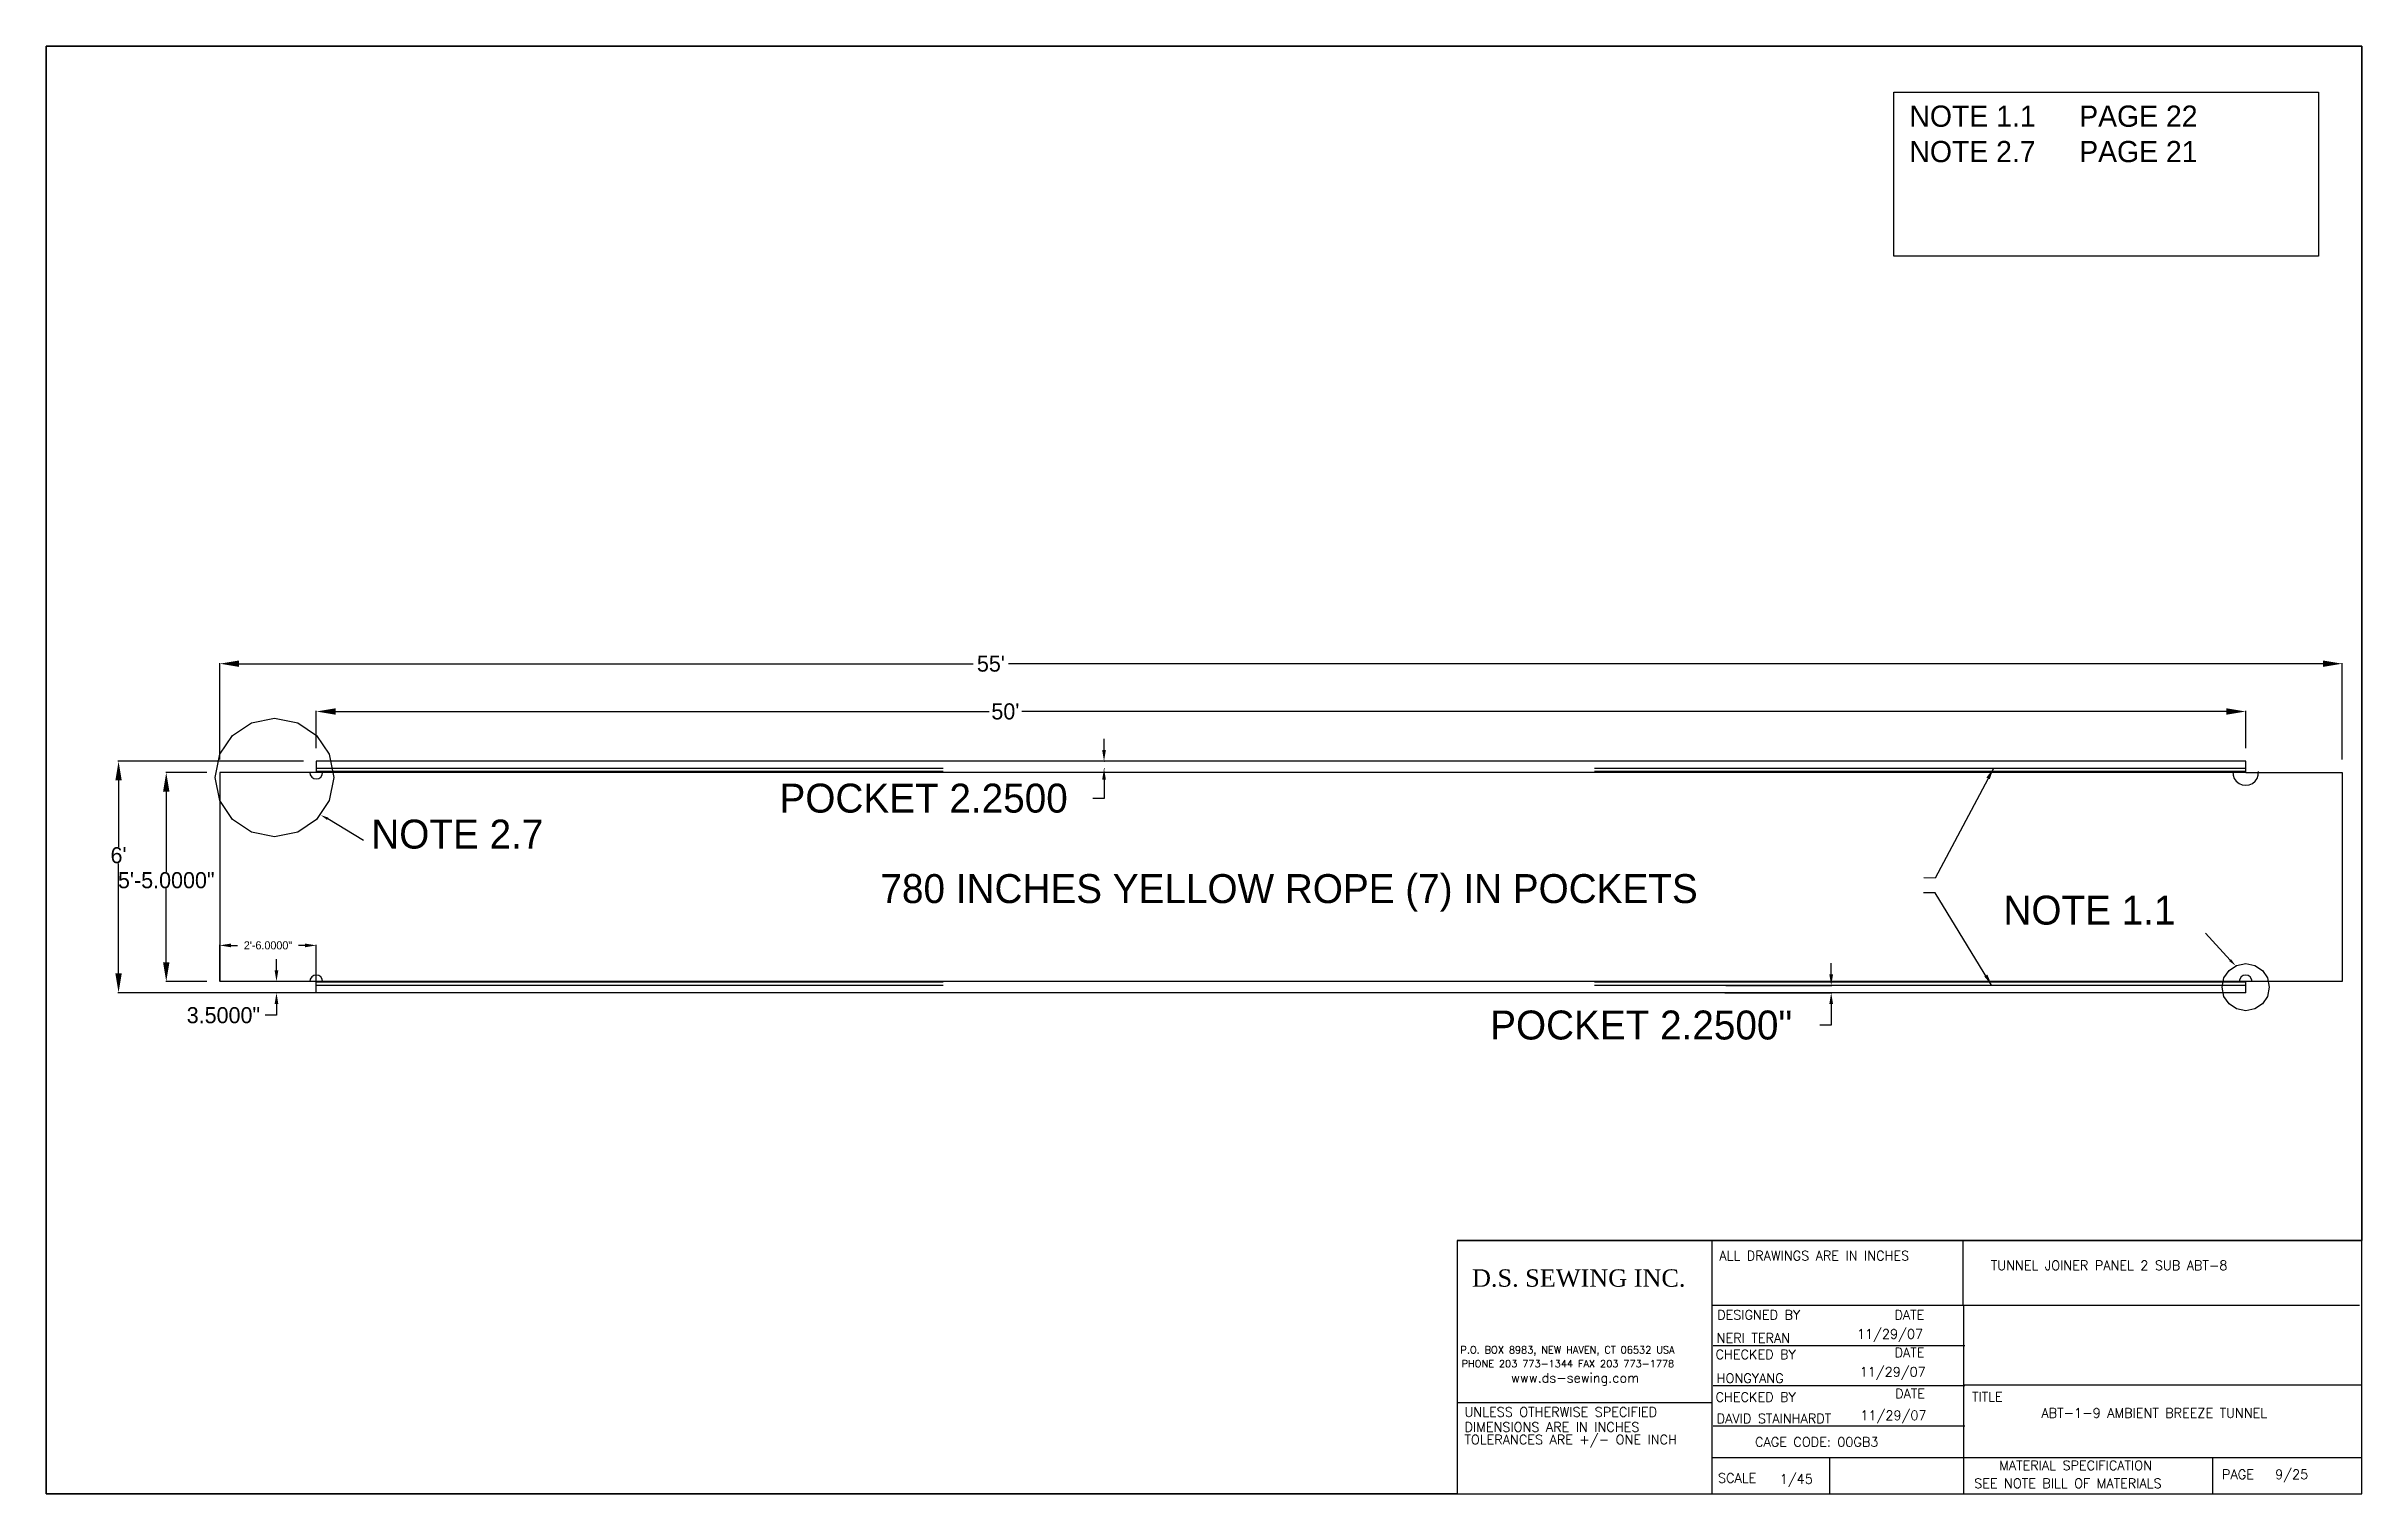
# Paper-space layout 'P9' of a CAD drawing. Header units: inches. Extents: x -62 to 16, y -1703 to 10.
# Drawn here: x 0 to 16, y 0 to 10 of the extents above.
# The model-space entities are those that its viewports show. They can reach past a viewport. Long polylines and large blocks are cut down to what shows.
import ezdxf

# ---------------------------------------------------------------- set-up
doc = ezdxf.new("R2010")
doc.units = ezdxf.units.IN
doc.header["$MEASUREMENT"] = 0
doc.linetypes.add('HIDDEN', pattern=[0.375, 0.25, -0.125])
for name, color, linetype in [('DIMENSION', 7, 'Continuous'), ('FINISH', 1, 'Continuous'), ('STECH', 7, 'HIDDEN'), ('TEXT', 7, 'Continuous'), ('Title Block', 7, 'Continuous'), ('Viewport', 7, 'Continuous')]:
    doc.layers.add(name, color=color, linetype=linetype)
doc.styles.add('Roman', font='romans')
doc.styles.add('style1', font='txt.shx')
doc.dimstyles.get("Standard").update_dxf_attribs({"dimtxt": 2.5, "dimasz": 3.5, "dimexe": 0.18, "dimexo": 0.0625, "dimgap": 0.09, "dimtad": 0, "dimtih": 1, "dimtoh": 1, "dimdec": 4, "dimzin": 0, "dimdsep": 46, "dimlunit": 3, "dimtxsty": 'Standard', "dimcen": 0.09, "dimadec": 0, "dimazin": 0, "dimtfac": 1, "dimtdec": 4, "dimtofl": 0, "dimtmove": 0, "dimatfit": 3, "dimfxl": 0, "dimtolj": 1, "dimtzin": 0, "dimarcsym": 0})

# ---------------------------------------------------------------- blocks, each defined once
blk = doc.blocks.new('*D126')
at = {"layer": 'DEFPOINTS', "color": 0}
for p in [(14645.9, 13477.22), (14045.9, 13461.77), (14645.9, 13461.77)]:
    blk.add_point(p, dxfattribs=at)
at = {"layer": 'DIMENSION', "color": 0, "lineweight": -2}
for p, q in [((14045.9, 13465.77), (14045.9, 13477.4)), ((14051.9, 13477.22), (14255.11, 13477.22)), ((14639.9, 13477.22), (14265.29, 13477.22)), ((14645.9, 13465.77), (14645.9, 13477.4))]:
    blk.add_line(p, q, dxfattribs=at)
at = {"layer": 'DIMENSION', "color": 0}
for points in [[(14051.9, 13478.22), (14051.9, 13476.22), (14045.9, 13477.22)], [(14639.9, 13478.22), (14639.9, 13476.22), (14645.9, 13477.22)]]:
    blk.add_solid(points, dxfattribs=at)
at = {"layer": 'DIMENSION', "color": 0, "insert": (14260.2, 13477.22), "char_height": 5, "attachment_point": 5}
blk.add_mtext("\\A1;50'", dxfattribs=at)
blk = doc.blocks.new('*D127')
at = {"layer": 'DEFPOINTS', "color": 0}
for p in [(14015.9, 13492.08), (14015.9, 13458.27), (14675.9, 13458.27)]:
    blk.add_point(p, dxfattribs=at)
at = {"layer": 'DIMENSION', "color": 0, "lineweight": -2}
for p, q in [((14015.9, 13462.27), (14015.9, 13492.26)), ((14021.9, 13492.08), (14250.19, 13492.08)), ((14669.9, 13492.08), (14261.21, 13492.08)), ((14675.9, 13462.27), (14675.9, 13492.26))]:
    blk.add_line(p, q, dxfattribs=at)
at = {"layer": 'DIMENSION', "color": 0}
for points in [[(14021.9, 13493.08), (14021.9, 13491.08), (14015.9, 13492.08)], [(14669.9, 13493.08), (14669.9, 13491.08), (14675.9, 13492.08)]]:
    blk.add_solid(points, dxfattribs=at)
at = {"layer": 'DIMENSION', "color": 0, "insert": (14255.7, 13492.08), "char_height": 5, "attachment_point": 5}
blk.add_mtext("\\A1;55'", dxfattribs=at)
blk = doc.blocks.new('*D128')
at = {"layer": 'DEFPOINTS', "color": 0}
for p in [(14015.9, 13458.27), (13999.26, 13393.27), (14015.9, 13393.27)]:
    blk.add_point(p, dxfattribs=at)
at = {"layer": 'DIMENSION', "color": 0, "lineweight": -2}
for p, q in [((14011.9, 13458.27), (13999.08, 13458.27)), ((13999.26, 13452.27), (13999.26, 13427.33)), ((13999.26, 13399.27), (13999.26, 13422.15)), ((14011.9, 13393.27), (13999.08, 13393.27))]:
    blk.add_line(p, q, dxfattribs=at)
at = {"layer": 'DIMENSION', "color": 0}
for points in [[(13998.26, 13452.27), (14000.26, 13452.27), (13999.26, 13458.27)], [(13998.26, 13399.27), (14000.26, 13399.27), (13999.26, 13393.27)]]:
    blk.add_solid(points, dxfattribs=at)
at = {"layer": 'DIMENSION', "color": 0, "insert": (13999.26, 13424.74), "char_height": 5, "attachment_point": 5}
blk.add_mtext('\\A1;5\'-5.0000"', dxfattribs=at)
blk = doc.blocks.new('*D129')
at = {"layer": 'DEFPOINTS', "color": 0}
for p in [(14045.9, 13461.77), (13984.43, 13389.77), (14045.9, 13389.77)]:
    blk.add_point(p, dxfattribs=at)
at = {"layer": 'DIMENSION', "color": 0, "lineweight": -2}
for p, q in [((14041.9, 13461.77), (13984.25, 13461.77)), ((13984.43, 13455.77), (13984.43, 13435.12)), ((13984.43, 13395.77), (13984.43, 13429.94)), ((14041.9, 13389.77), (13984.25, 13389.77))]:
    blk.add_line(p, q, dxfattribs=at)
at = {"layer": 'DIMENSION', "color": 0}
for points in [[(13983.43, 13455.77), (13985.43, 13455.77), (13984.43, 13461.77)], [(13983.43, 13395.77), (13985.43, 13395.77), (13984.43, 13389.77)]]:
    blk.add_solid(points, dxfattribs=at)
at = {"layer": 'DIMENSION', "color": 0, "insert": (13984.43, 13432.53), "char_height": 5, "attachment_point": 5}
blk.add_mtext("\\A1;6'", dxfattribs=at)
blk = doc.blocks.new('*D130')
at = {"layer": 'DEFPOINTS', "color": 0}
for p in [(14290.81, 13461.77), (14290.81, 13459.52), (14290.87, 13459.52)]:
    blk.add_point(p, dxfattribs=at)
at = {"layer": 'TEXT', "color": 0, "lineweight": -2}
for p, q in [((14290.87, 13465.27), (14290.87, 13468.77)), ((14290.87, 13461.77), (14291.05, 13461.77)), ((14290.87, 13459.52), (14291.05, 13459.52)), ((14290.87, 13450.22), (14287.37, 13450.22)), ((14290.87, 13456.02), (14290.87, 13450.22))]:
    blk.add_line(p, q, dxfattribs=at)
at = {"layer": 'TEXT', "color": 0}
for points in [[(14290.29, 13465.27), (14291.46, 13465.27), (14290.87, 13461.77)], [(14290.29, 13456.02), (14291.46, 13456.02), (14290.87, 13459.52)]]:
    blk.add_solid(points, dxfattribs=at)
at = {"layer": 'TEXT', "color": 0, "insert": (14234.78, 13450.22), "char_height": 9, "attachment_point": 5}
blk.add_mtext('\\A1;POCKET 2.2500', dxfattribs=at)
blk = doc.blocks.new('*D138')
at = {"layer": 'DEFPOINTS', "color": 0}
for p in [(14045.9, 13393.27), (14033.53, 13389.77), (14045.9, 13389.77)]:
    blk.add_point(p, dxfattribs=at)
at = {"layer": 'TEXT', "color": 0, "lineweight": -2}
for p, q in [((14033.53, 13396.77), (14033.53, 13400.27)), ((14045.84, 13393.27), (14033.35, 13393.27)), ((14045.84, 13389.77), (14033.35, 13389.77)), ((14033.53, 13386.27), (14033.53, 13382.77)), ((14033.53, 13382.77), (14030.03, 13382.77))]:
    blk.add_line(p, q, dxfattribs=at)
at = {"layer": 'TEXT', "color": 0}
for points in [[(14032.95, 13396.77), (14034.12, 13396.77), (14033.53, 13393.27)], [(14032.95, 13386.27), (14034.12, 13386.27), (14033.53, 13389.77)]]:
    blk.add_solid(points, dxfattribs=at)
at = {"layer": 'TEXT', "color": 0, "insert": (14017.03, 13382.77), "char_height": 5, "attachment_point": 5}
blk.add_mtext('\\A1;3.5000"', dxfattribs=at)
blk = doc.blocks.new('*D139')
at = {"layer": 'DEFPOINTS', "color": 0}
for p in [(14045.9, 13404.5), (14015.9, 13393.27), (14045.9, 13391.52)]:
    blk.add_point(p, dxfattribs=at)
at = {"layer": 'TEXT', "color": 0, "lineweight": -2}
for p, q in [((14015.9, 13393.33), (14015.9, 13404.68)), ((14019.4, 13404.5), (14021.43, 13404.5)), ((14042.4, 13404.5), (14040.36, 13404.5)), ((14045.9, 13391.58), (14045.9, 13404.68))]:
    blk.add_line(p, q, dxfattribs=at)
at = {"layer": 'TEXT', "color": 0}
for points in [[(14019.4, 13405.08), (14019.4, 13403.91), (14015.9, 13404.5)], [(14042.4, 13405.08), (14042.4, 13403.91), (14045.9, 13404.5)]]:
    blk.add_solid(points, dxfattribs=at)
at = {"layer": 'TEXT', "color": 0, "insert": (14030.9, 13404.5), "char_height": 2.5, "attachment_point": 5}
blk.add_mtext('\\A1;2\'-6.0000"', dxfattribs=at)
blk = doc.blocks.new('*D183')
at = {"layer": 'DEFPOINTS', "color": 0}
for p in [(14484.16, 13392.02), (14483.82, 13389.77), (14517, 13389.77)]:
    blk.add_point(p, dxfattribs=at)
at = {"layer": 'DIMENSION', "color": 0, "lineweight": -2}
for p, q in [((14484.22, 13392.02), (14517.18, 13392.02)), ((14517, 13395.52), (14517, 13399.02)), ((14483.89, 13389.77), (14517.18, 13389.77)), ((14517, 13386.27), (14517, 13379.68)), ((14517, 13379.68), (14513.5, 13379.68))]:
    blk.add_line(p, q, dxfattribs=at)
at = {"layer": 'DIMENSION', "color": 0}
for points in [[(14516.41, 13395.52), (14517.58, 13395.52), (14517, 13392.02)], [(14516.41, 13386.27), (14517.58, 13386.27), (14517, 13389.77)]]:
    blk.add_solid(points, dxfattribs=at)
at = {"layer": 'DIMENSION', "color": 0, "insert": (14457.91, 13379.68), "char_height": 9, "attachment_point": 5}
blk.add_mtext('\\A1;POCKET 2.2500"', dxfattribs=at)

msp = doc.modelspace()

# ---------------------------------------------------------------- linework, layer by layer
at = {"layer": 'FINISH'}
for p, q in [((14015.89816, 13458.26638), (14015.89816, 13393.26638)), ((14045.89816, 13458.26638), (14015.89816, 13458.26638)), ((14645.89816, 13461.76638), (14045.89816, 13461.76638)), ((14045.89816, 13461.76638), (14045.89816, 13458.26638)), ((14645.89816, 13458.26638), (14045.89816, 13458.26638)), ((14645.89816, 13458.26638), (14645.89816, 13461.76638)), ((14645.89816, 13458.26638), (14675.89816, 13458.26638)), ((14675.89816, 13458.26638), (14675.89816, 13393.26638)), ((14045.89816, 13393.26638), (14015.89816, 13393.26638)), ((14645.89816, 13393.26638), (14045.89816, 13393.26638)), ((14045.89816, 13389.76638), (14045.89816, 13393.26638)), ((14675.89816, 13393.26638), (14645.89816, 13393.26638)), ((14645.89816, 13389.76638), (14645.89816, 13393.26638)), ((14645.89816, 13389.76638), (14045.89816, 13389.76638))]:
    msp.add_line(p, q, dxfattribs=at)
for centre, radius, start, end in [((14045.89816, 13458.26638), 2, 180, 0), ((14645.89816, 13458.26638), 4, 176.4166783, 3.5833217), ((14045.89816, 13393.26638), 2, 0, 180), ((14645.89816, 13393.26638), 2, 0, 180)]:
    msp.add_arc(centre, radius, start, end, dxfattribs=at)
at = {"layer": 'STECH', "ltscale": 0.015}
for p, q in [((14645.89816, 13459.51638), (14045.89816, 13459.51638)), ((14645.89816, 13458.51638), (14045.89816, 13458.51638)), ((14645.89816, 13393.01638), (14045.89816, 13393.01638)), ((14645.89816, 13392.01638), (14045.89816, 13392.01638))]:
    msp.add_line(p, q, dxfattribs=at)
at = {"layer": 'TEXT'}
for p, q in [((14060.63878, 13437.1045), (14049.4744, 13443.86637)), ((14633.43435, 13408.33184), (14641.01797, 13399.93009))]:
    msp.add_line(p, q, dxfattribs=at)
for centre, radius in [((14032.93209, 13456.70998), 18.48464), ((14645.89816, 13391.51638), 7.34291)]:
    msp.add_circle(centre, radius, dxfattribs=at)
for points in [[(14049.66993, 13444.23431), (14049.27886, 13443.49843), (14047.26676, 13445.03956)], [(14640.72481, 13399.634), (14641.31113, 13400.22618), (14642.7945, 13398.17113)]]:
    msp.add_solid(points, dxfattribs=at)

# ---------------------------------------------------------------- texts
at = {"layer": 'DIMENSION', "insert": (14545.68702, 13424.23909), "char_height": 2.5, "attachment_point": 9}
msp.add_mtext('\\A1;', dxfattribs=at)
at = {"layer": 'TEXT'}
for s, p in [('NOTE 2.7', (14063.02307, 13434.604)), ('780 INCHES YELLOW ROPE (7) IN POCKETS', (14221.35687, 13417.65955)), ('NOTE 1.1', (14570.55176, 13410.96666))]:
    msp.add_text(s, height=9, dxfattribs=at).set_placement(p)
at = {"layer": 'TEXT', "insert": (14541.31743, 13665.61689), "char_height": 6.6, "width": 210.3834797, "attachment_point": 1}
msp.add_mtext('NOTE 1.1^IPAGE 22\\PNOTE 2.7^IPAGE 21', dxfattribs=at)

# ---------------------------------------------------------------- dimensions: what is measured, and where the dimension line sits
at = {"layer": 'DIMENSION'}
for base, p1, p2, picture, middle in [((14015.89816, 13492.07751), (14675.89816, 13458.26638), (14015.89816, 13458.26638), '*D127', (14255.69908, 13492.07751)), ((14645.89816, 13477.2248), (14045.89816, 13461.76638), (14645.89816, 13461.76638), '*D126', (14260.20341, 13477.2248))]:
    dim = msp.add_linear_dim(base=base, p1=p1, p2=p2, dimstyle='Standard', override={"dimscale": 1, "dimtxt": 5, "dimasz": 6, "dimexo": 4, "dimcen": 6, "dimatfit": 3}, dxfattribs=at)
    dim.commit()
    dim.dimension.update_dxf_attribs({"geometry": picture, "text_midpoint": middle, "dimtype": 160})
for base, p1, p2, picture, middle in [((13984.42942, 13389.76638), (14045.89816, 13461.76638), (14045.89816, 13389.76638), '*D129', (13984.42942, 13432.53301)), ((13999.26196, 13393.26638), (14015.89816, 13458.26638), (14015.89816, 13393.26638), '*D128', (13999.26196, 13424.74255))]:
    dim = msp.add_linear_dim(base=base, p1=p1, p2=p2, angle=270, dimstyle='Standard', override={"dimscale": 1, "dimtxt": 5, "dimasz": 6, "dimexo": 4, "dimcen": 6, "dimatfit": 3}, dxfattribs=at)
    dim.commit()
    dim.dimension.update_dxf_attribs({"geometry": picture, "text_midpoint": middle, "dimtype": 160})
dim = msp.add_linear_dim(base=(14516.99766, 13389.76638), p1=(14484.16082, 13392.01638), p2=(14483.8235, 13389.76638), angle=90, text='POCKET <>', dimstyle='Standard', override={"dimtxt": 9}, dxfattribs=at)
dim.commit()
dim.dimension.update_dxf_attribs({"geometry": '*D183', "text_midpoint": (14457.90766, 13379.67594), "dimtype": 160})
at = {"layer": 'TEXT'}
dim = msp.add_linear_dim(base=(14290.87322, 13459.51638), p1=(14290.81072, 13461.76638), p2=(14290.81072, 13459.51638), angle=90, text='POCKET 2.2500', dimstyle='Standard', override={"dimscale": 1, "dimtxt": 9}, dxfattribs=at)
dim.commit()
dim.dimension.update_dxf_attribs({"geometry": '*D130', "text_midpoint": (14234.78322, 13450.21735), "dimtype": 160})
dim = msp.add_linear_dim(base=(14033.5331, 13389.76638), p1=(14045.89816, 13393.26638), p2=(14045.89816, 13389.76638), angle=90, dimstyle='Standard', override={"dimtxt": 5}, dxfattribs=at)
dim.commit()
dim.dimension.update_dxf_attribs({"geometry": '*D138', "text_midpoint": (14017.02643, 13382.76638)})
dim = msp.add_linear_dim(base=(14045.89816, 13404.49554), p1=(14015.89816, 13393.26638), p2=(14045.89816, 13391.51638), dimstyle='Standard', dxfattribs=at)
dim.commit()
dim.dimension.update_dxf_attribs({"geometry": '*D139', "text_midpoint": (14030.89816, 13404.49554)})

# ---------------------------------------------------------------- leaders
at = {"layer": 'DIMENSION'}
for points in [[(14567.42715, 13459.51638), (14549.32001, 13425.43993), (14545.77702, 13425.48909)], [(14566.89215, 13392.17619), (14549.30607, 13420.81151), (14545.74687, 13420.81151)]]:
    msp.add_leader(points, dimstyle='Standard', override={"dimgap": 0.09, "dimtad": 0}, dxfattribs=at)

psp = doc.layouts.new('P9')

# ---------------------------------------------------------------- linework, layer by layer
at = {"layer": 'TEXT'}
psp.add_lwpolyline([(12.766, 9.683), (15.701, 9.683), (15.701, 8.549), (12.766, 8.549)], close=True, dxfattribs=at)
at = {"layer": 'Title Block'}
for p, q in [((16, 10), (0, 10)), ((0, 10), (0, 0)), ((16, 0), (16, 10)), ((9.75, 1.75), (16, 1.75)), ((11.511, 1.302), (11.511, 1.75)), ((13.245, 1.302), (13.245, 1.75)), ((11.511, 1.302), (11.75, 1.302)), ((11.511, 0), (11.511, 1.302)), ((11.75, 1.302), (13.25, 1.302)), ((13.25, 1.302), (13.707, 1.302)), ((13.25, 0), (13.25, 1.302)), ((13.692, 1.302), (15.984, 1.302)), ((11.518, 1.024), (13.257, 1.024)), ((11.75, 1.024), (13.25, 1.024)), ((11.518, 0.747), (13.257, 0.747)), ((11.75, 0.747), (13.25, 0.747)), ((13.25, 0.752), (16, 0.752)), ((9.75, 0.63), (11.511, 0.63)), ((11.518, 0.469), (13.257, 0.469)), ((11.511, 0.25), (16, 0.25)), ((12.325, 0), (12.325, 0.25)), ((14.971, 0), (14.971, 0.25)), ((0, 0), (16, 0)), ((0, 0), (16, 0))]:
    psp.add_line(p, q, dxfattribs=at)
at = {"layer": 'Viewport'}
psp.add_lwpolyline([(0, 10), (9.88, 10), (9.88, 10), (16, 10), (16, 1.75), (9.75, 1.75), (9.75, 0), (0, 0)], close=True, dxfattribs=at)

# ---------------------------------------------------------------- texts
at = {"layer": 'TEXT', "ltscale": 0.015, "insert": (9.852, 1.55), "char_height": 0.12, "width": 1.77851, "attachment_point": 1, "style": 'style1'}
psp.add_mtext('{\\fTimes New Roman|b0|i0|c0|p18;D.S. SEWING INC.}', dxfattribs=at)
at = {"layer": 'Title Block', "style": 'Roman'}
for s, height, p in [('ALL DRAWINGS ARE IN INCHES', 0.065, (11.561, 1.612)), ('TUNNEL JOINER PANEL 2 SUB ABT-8', 0.065, (13.437, 1.545)), ('DESIGNED BY', 0.065, (11.546, 1.203)), ('11/29/07', 0.065, (12.512, 1.071)), ('DATE', 0.065, (12.771, 1.203)), ('P.O. BOX 8983, NEW HAVEN, CT 06532 USA', 0.0494, (9.772, 0.969)), ('CHECKED BY', 0.065, (11.535, 0.93)), ('NERI TERAN', 0.065, (11.543, 1.043)), ('DATE', 0.065, (12.772, 0.943)), ('PHONE 203 773-1344 FAX 203 773-1778', 0.0494, (9.78, 0.873)), ('www.ds-sewing.com', 0.065, (10.122, 0.768)), ('HONGYANG', 0.065, (11.543, 0.765)), ('11/29/07', 0.065, (12.531, 0.809)), ('CHECKED BY', 0.065, (11.535, 0.635)), ('DATE', 0.065, (12.776, 0.659)), ('TITLE', 0.065, (13.307, 0.637)), ('UNLESS OTHERWISE SPECIFIED', 0.065, (9.8, 0.532)), ('DIMENSIONS ARE IN INCHES', 0.065, (9.8, 0.428)), ('DAVID STAINHARDT', 0.065, (11.543, 0.487)), ('11/29/07', 0.065, (12.536, 0.509)), ('ABT-1-9 AMBIENT BREEZE TUNNEL', 0.065, (13.787, 0.525)), ('TOLERANCES ARE +/- ONE INCH', 0.065, (9.8, 0.341)), ('CAGE CODE: 00GB3', 0.065, (11.808, 0.325)), ('MATERIAL SPECIFICATION', 0.065, (13.495, 0.163)), ('PAGE', 0.065, (15.035, 0.101)), ('9/25', 0.065, (15.402, 0.101)), ('SCALE', 0.065, (11.552, 0.076)), ('1/45', 0.065, (11.979, 0.069)), ('SEE NOTE BILL OF MATERIALS', 0.065, (13.322, 0.039))]:
    psp.add_text(s, height=height, dxfattribs=at).set_placement(p)

# ---------------------------------------------------------------- viewports
at = {"layer": 'Viewport'}
vp = psp.add_viewport(center=(8, 5), size=(16, 10), view_center_point=(14321.96316, 13459.03188), view_height=449.9999815, dxfattribs=at)
vp.dxf.flags = 0x10000  # cut along an outline
vp.dxf.clipping_boundary_handle = psp.add_lwpolyline([(0, 10), (9.88, 10), (9.88, 10), (16, 10), (16, 1.75), (9.75, 1.75), (9.75, 0), (0, 0)], format="xyb", close=True, dxfattribs={"invisible": 1}).dxf.handle

doc.saveas('drawing.dxf')
